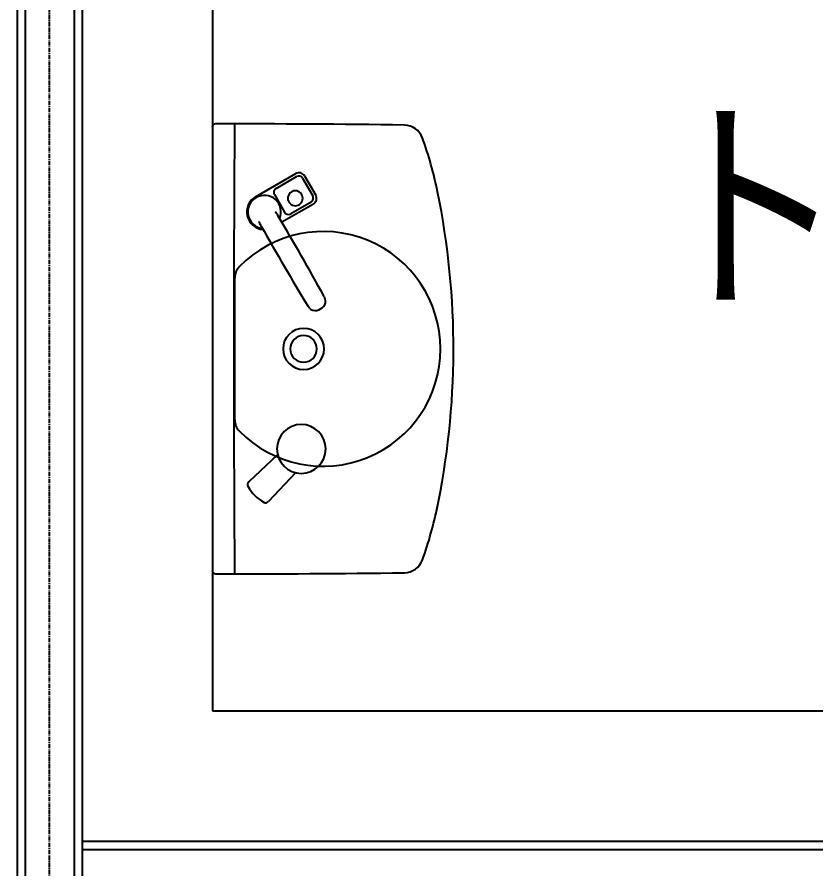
# Model space of a CAD drawing. Header units: millimetres. Extents: x 0 to 181737, y 0 to 59400.
# Drawn here: x 114650 to 115876, y 29162 to 30469 of the extents above; entities that cross this region are included whole.
import ezdxf
from ezdxf.enums import TextEntityAlignment as Align

# ---------------------------------------------------------------- set-up
doc = ezdxf.new("R2010")
doc.units = ezdxf.units.MM
doc.header["$LTSCALE"] = 0.2
doc.linetypes.add('CENTER', pattern=[50.8, 31.75, -6.35, 6.35, -6.35])
for name, color, linetype in [('A_室名', 8, 'Continuous'), ('A_建築', 8, 'Continuous'), ('A_建築（什器）', 8, 'Continuous'), ('A_建築（軽鉄下地）', 8, 'Continuous')]:
    doc.layers.add(name, color=color, linetype=linetype)
doc.layers.add('A_通芯', color=8, linetype='CENTER', plot=False)
doc.styles.get("Standard").update_dxf_attribs({"font": 'simplex.shx', "width": 0.8, "bigfont": 'extfont2.shx'})

msp = doc.modelspace()

# ---------------------------------------------------------------- linework, layer by layer
at = {"layer": 'A_建築'}
for p, q in [((114650, 31755), (114650, 29000)), ((114750, 31655), (114750, 29000)), ((114750, 29205), (117200, 29205))]:
    msp.add_line(p, q, dxfattribs=at)
at = {"layer": 'A_建築（什器）'}
for p, q in [((114950, 31655), (114950, 29405)), ((115016.02, 30193.37, 175), (115077.51, 30228.87, 175)), ((115047.28, 30206.22, 175), (115078.46, 30224.22, 175)), ((115088.02, 30221.66, 175), (115103.52, 30194.81, 175)), ((115091.17, 30225.21, 175), (115108.17, 30195.76, 175)), ((115044.72, 30196.66, 175), (115060.22, 30169.81, 175)), ((115104.51, 30182.1, 175), (115056.32, 30154.28, 175)), ((115100.96, 30185.25, 175), (115069.78, 30167.25, 175)), ((114984, 29851.31), (114984, 30068.66)), ((115049.72, 29797.43, 175), (115005.53, 29756.35, 175)), ((115076.96, 29770.18, 175), (115035.89, 29725.99, 175)), ((114950, 29405), (117000, 29405))]:
    msp.add_line(p, q, dxfattribs=at)
for centre, radius, start, end in [((114954.52, 30299.99), 5, 90.07313, 180), ((114980.05, 10305.01), 20000, 89.243495, 90.073135), ((170602.22, 29959.99), 55619.69, 179.644601, 180.355399), ((115243.71, 30273.27), 30, 19.76537, 89.2435), ((114707.29, 30080.51), 600, 11.58825, 19.76537), ((115082.51, 30220.21, 175), 10, 30, 120), ((115081.96, 30218.16, 175), 7, 30, 120), ((115029.52, 30169.99, 175), 25.44, 336.8126, 263.34471), ((115050.78, 30200.16, 175), 7, 120, 210), ((115076.87, 30190.97, 175), 11.5, 90, 270), ((115076.87, 30190.97, 175), 11.5, 270, 90), ((115097.46, 30191.31, 175), 7, 300, 30), ((115099.51, 30190.76, 175), 10, 300, 30), ((114119.52, 29959.99), 1200, 348.00922, 11.58825), ((115029.52, 30169.99, 175), 27, 120, 265.31384), ((115043.62, 30167.13, 175), 4.07, 30.24244, 49.17276), ((114936.59, 30094.84, 175), 133.22, 31.04053, 33.91757), ((115066.28, 30173.31, 175), 7, 210, 300), ((115024.95, 30156.35, 175), 4.07, 190.82724, 209.75756), ((111366.01, 27979.3, 175), 4283.46, 28.7599, 30.65869), ((115141.07, 30212.9, 175), 133.22, 206.08243, 208.95947), ((118758.47, 32247.34, 175), 4283.46, 209.34131, 211.2401), ((115119.52, 29959.99), 180, 224.51783, 135.48217), ((115009, 30068.66), 25, 135.48217, 180), ((115377.91, 30152.01, 175), 280.1, 203.51817, 204.30633), ((114870.89, 29859.29, 175), 280.1, 35.69367, 36.48183), ((115105.23, 30038.86, 175), 20.36, 283.31931, 316.6804), ((115111.89, 30032.89, 175), 11.42, 315.55014, 19.60936), ((115107.1, 30030.2, 175), 11.5, 220.64962, 284.19024), ((115089.52, 29959.99), 31.5, 90, 270), ((115089.52, 29959.99), 31.5, 270, 90), ((115089.52, 29959.99), 20.5, 90, 270), ((115089.52, 29959.99), 20.5, 270, 90), ((115009, 29851.31), 25, 180, 224.51783), ((115086.09, 29806.55, 175), 37.5, 90, 270), ((115086.09, 29806.55, 175), 37.5, 270, 90), ((115009.61, 29751.96, 175), 6, 132.90331, 208.34768), ((115057.14, 29777.6, 175), 60, 208.08218, 241.91532), ((115031.5, 29730.08, 175), 6, 241.65229, 317.09665), ((114707.29, 29839.46), 600, 340.20421, 348.41175), ((115243.71, 29646.7), 30, 270.7565, 340.23463), ((114954.52, 29619.98), 5, 180, 269.92687), ((114980.05, 49614.96), 20000, 269.926865, 270.756505)]:
    msp.add_arc(centre, radius, start, end, dxfattribs=at)
at = {"layer": 'A_建築（軽鉄下地）', "color": 8, "ltscale": 50}
for p, q in [((114662.5, 31742.5), (114662.5, 29000)), ((114737.5, 31667.5), (114737.5, 29000)), ((114750, 29192.5), (121950, 29192.5))]:
    msp.add_line(p, q, dxfattribs=at)
at = {"layer": 'A_通芯', "color": 8}
msp.add_lwpolyline([(114700, 14565.35), (114700, 46450.31)], dxfattribs=at)

# ---------------------------------------------------------------- texts
at = {"layer": 'A_室名', "width": 0.9}
msp.add_text('トイレ', height=300, dxfattribs=at).set_placement((115624.52, 30317.65), align=Align.TOP_LEFT)

doc.saveas('drawing.dxf')
